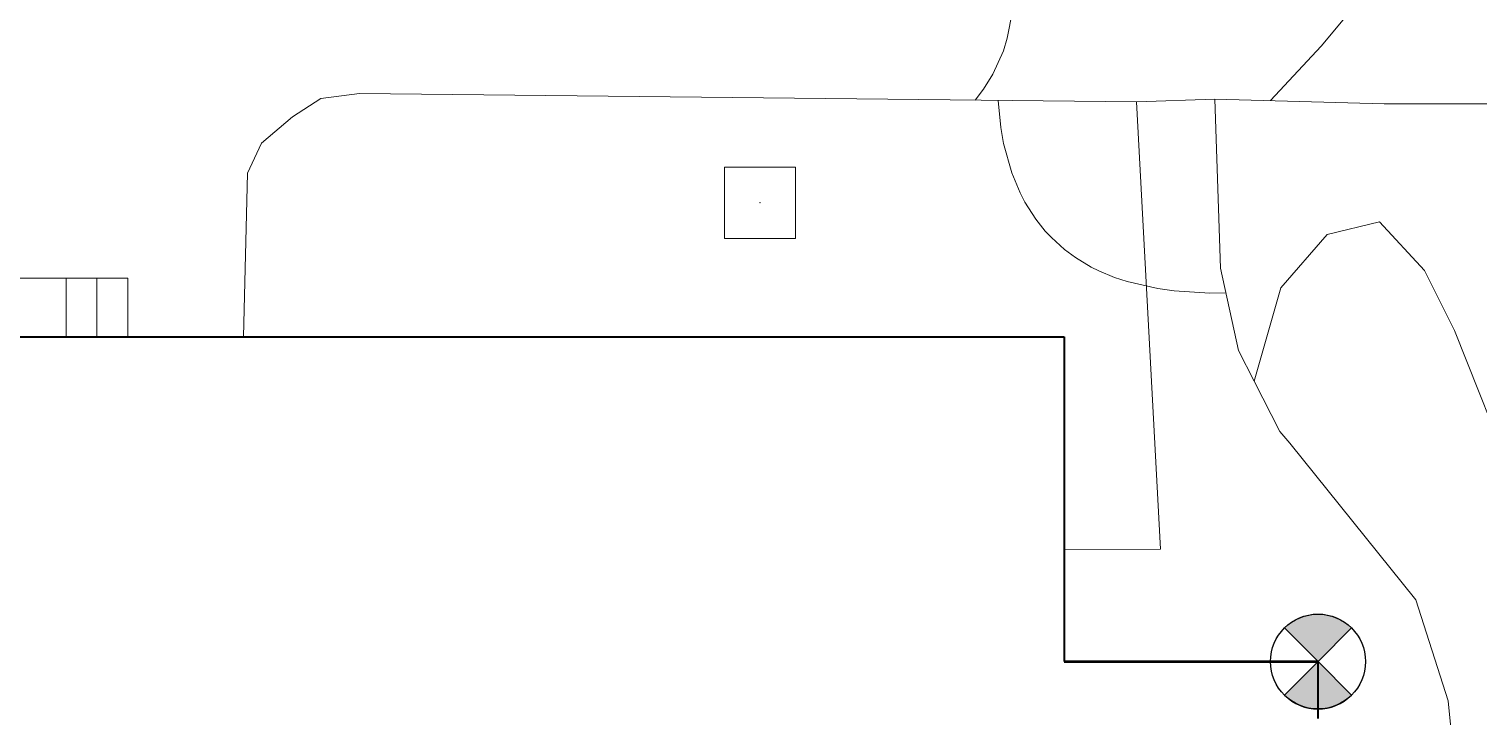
# Model space of a CAD drawing. Extents: x 1000 to 4000, y -5000 to -1000.
# Drawn here: x 1532.9 to 1594, y -4293.8 to -4264.8 of the extents above; entities that cross this region are included whole.
import ezdxf

# ---------------------------------------------------------------- set-up
doc = ezdxf.new("R2010")
doc.units = 0
doc.header["$MEASUREMENT"] = 0
for name, color, linetype in [('СЛОЙ_2', 7, 'CONTINUOUS'), ('СЛОЙ_24', 7, 'CONTINUOUS'), ('СЛОЙ_3', 7, 'CONTINUOUS'), ('СЛОЙ_37', 7, 'CONTINUOUS'), ('СЛОЙ_50', 7, 'CONTINUOUS'), ('СЛОЙ_6', 7, 'CONTINUOUS'), ('СЛОЙ_7', 7, 'CONTINUOUS')]:
    doc.layers.add(name, color=color, linetype=linetype)

# ---------------------------------------------------------------- blocks, each defined once
blk = doc.blocks.new('*U107')
at = {"layer": 'СЛОЙ_2', "color": 2, "linetype": 'Continuous'}
for points in [[(-1.414, -1.414), (-1.663, 1.112), (-1.414, 1.415)], [(-1.414, -1.414), (-1.414, 1.415), (-1.414, -1.414)], [(-1.848, -0.765), (-1.961, 0.391), (-1.848, 0.766)], [(-1.663, -1.111), (-1.848, 0.766), (-1.663, 1.111)], [(-1.848, -0.765), (-1.848, 0.766), (-1.848, -0.765)], [(-1.848, -0.765), (-1.848, 0.766), (-1.848, 0.766)], [(-1.848, -0.765), (-1.848, 0.766), (-1.663, -1.111)], [(-1.663, -1.111), (-1.663, 1.111), (-1.663, 1.112)], [(-1.663, -1.111), (-1.663, 1.112), (-1.414, -1.414)], [(-1.663, -1.111), (-1.663, 1.111), (-1.663, -1.111)], [(-1.961, -0.389), (-2, 0), (-1.961, 0.39)], [(-1.961, -0.39), (-1.961, 0.39), (-1.961, 0.391)], [(-1.961, -0.39), (-1.961, 0.391), (-1.848, -0.765)], [(-1.961, -0.389), (-1.961, 0.39), (-1.961, -0.39)]]:
    blk.add_solid(points, dxfattribs=at)
at = {"layer": 'СЛОЙ_2', "color": 2, "linetype": 'Continuous', "extrusion": (0, 0, -1)}
for points in [[(1.414, -1.414), (1.414, 1.415), (1.414, 1.414)], [(1.414, -1.414), (1.414, 1.414), (0, 0)]]:
    blk.add_solid(points, dxfattribs=at)
blk = doc.blocks.new('*U108')
at = {"layer": 'СЛОЙ_2', "color": 2, "linetype": 'Continuous'}
for points in [[(1.414, -1.414), (0, 0), (1.414, 1.414)], [(1.414, -1.414), (1.414, 1.414), (1.414, 1.414)]]:
    blk.add_solid(points, dxfattribs=at)
at = {"layer": 'СЛОЙ_2', "color": 2, "linetype": 'Continuous', "extrusion": (0, 0, -1)}
for points in [[(-1.414, -1.414), (-1.414, 1.414), (-1.414, -1.414)], [(-1.414, -1.414), (-1.414, 1.414), (-1.638, -1.147)], [(-1.638, -1.147), (-1.414, 1.414), (-1.638, 1.148)], [(-1.638, -1.147), (-1.638, 1.148), (-1.638, -1.147)], [(-1.638, -1.147), (-1.638, 1.148), (-1.638, 1.147)], [(-1.638, -1.147), (-1.638, 1.147), (-1.813, -0.845)], [(-1.813, -0.845), (-1.638, 1.147), (-1.813, 0.846)], [(-1.813, -0.845), (-1.813, 0.846), (-1.813, -0.845)], [(-1.813, -0.845), (-1.813, 0.846), (-1.813, 0.846)], [(-1.813, -0.845), (-1.813, 0.846), (-1.932, -0.517)], [(-1.932, -0.517), (-1.813, 0.846), (-1.932, 0.518)], [(-1.932, -0.517), (-1.932, 0.518), (-1.932, -0.517)], [(-1.932, -0.517), (-1.932, 0.518), (-1.932, 0.518)], [(-1.932, -0.517), (-1.932, 0.518), (-1.992, -0.174)], [(-1.992, -0.174), (-1.932, 0.518), (-1.992, 0.175)], [(-1.992, -0.174), (-1.992, 0.175), (-1.992, 0.175)]]:
    blk.add_solid(points, dxfattribs=at)
blk = doc.blocks.new('11_1')
at = {"layer": 'СЛОЙ_2', "color": 2, "linetype": 'Continuous'}
for p, q in [((-1.414, 1.415), (0, 0)), ((0, 0), (-1.414, 1.415))]:
    blk.add_line(p, q, dxfattribs=at)
for points in [[(-1.414, 1.414, 0.414156), (-1.414, -1.414), (-1.414, -1.414), (0, 0), (-1.414, 1.415)], [(1.414, 1.414, -0.414298), (1.414, -1.414), (1.414, -1.414), (0, 0), (1.414, 1.415)]]:
    blk.add_lwpolyline(points, format="xyb", close=True, dxfattribs=at)
blk.add_circle((0, 0), 2, dxfattribs=at)
for name in ['*U107', '*U108']:
    blk.add_blockref(name, (0, 0), dxfattribs=at)

msp = doc.modelspace()

# ---------------------------------------------------------------- linework, layer by layer
at = {"layer": 'СЛОЙ_24', "color": 253, "linetype": 'Continuous', "lineweight": 0}
msp.add_line((1580.575, -4286.733), (1576.524, -4286.753), dxfattribs=at)
for points in [[(1546.842, -4267.52), (1545.21, -4267.732), (1544.019, -4268.509), (1542.714, -4269.619), (1542.125, -4270.877), (1541.947, -4277.776)], [(1546.842, -4267.52), (1579.573, -4267.871)], [(1579.573, -4267.871), (1582.863, -4267.751)], [(1580.575, -4286.733), (1579.573, -4267.871)], [(1582.863, -4267.751), (1590.006, -4267.951), (1595.704, -4267.951)], [(1582.863, -4267.751), (1583.104, -4274.886), (1583.873, -4278.346), (1584.529, -4279.64)], [(1584.529, -4279.64), (1585.607, -4281.768)], [(1585.607, -4281.768), (1586.028, -4282.259)], [(1586.028, -4282.259), (1591.337, -4288.863), (1592.701, -4293.118), (1593.743, -4303.667), (1593.43, -4321.086), (1591.511, -4332.086), (1593.743, -4333.881)]]:
    msp.add_lwpolyline(points, dxfattribs=at)
at = {"layer": 'СЛОЙ_3', "color": 253, "linetype": 'Continuous', "lineweight": 0}
for p, q in [((1562.21, -4270.626), (1565.21, -4270.625)), ((1562.212, -4273.626), (1562.21, -4270.626)), ((1565.212, -4273.625), (1565.21, -4270.625)), ((1565.212, -4273.625), (1562.212, -4273.626))]:
    msp.add_line(p, q, dxfattribs=at)
msp.add_point((1563.711, -4272.126), dxfattribs=at)
at = {"layer": 'СЛОЙ_37', "color": 253, "linetype": 'Continuous', "lineweight": 0}
msp.add_lwpolyline([(1593.743, -4333.881), (1603.37, -4317.91), (1604.736, -4313.465), (1605.136, -4311.005), (1605.296, -4308.516), (1592.962, -4277.505), (1591.701, -4274.984), (1589.81, -4272.935), (1587.604, -4273.464), (1585.65, -4275.713), (1584.529, -4279.64)], dxfattribs=at)
at = {"layer": 'СЛОЙ_50', "color": 253, "linetype": 'Continuous', "lineweight": 0}
for points in [[(1572.769, -4267.798), (1573.126, -4267.335), (1573.514, -4266.71), (1573.966, -4265.722), (1574.129, -4265.18), (1574.341, -4264.052), (1574.612, -4261.742), (1574.846, -4260.633), (1575.074, -4259.978), (1575.719, -4258.75), (1576.585, -4257.617), (1577.263, -4256.906), (1578.167, -4256.123)], [(1588.906, -4263.652), (1587.352, -4265.519), (1585.217, -4267.817)], [(1583.333, -4275.915), (1582.657, -4275.929), (1581.162, -4275.84), (1580.465, -4275.744), (1579.174, -4275.448), (1578.644, -4275.271), (1577.979, -4274.994), (1577.664, -4274.836), (1577, -4274.438), (1576.541, -4274.099), (1575.983, -4273.593), (1575.726, -4273.317), (1575.332, -4272.822), (1574.871, -4272.096), (1574.669, -4271.704), (1574.321, -4270.863), (1573.973, -4269.623), (1573.849, -4268.952), (1573.738, -4267.808)]]:
    msp.add_lwpolyline(points, dxfattribs=at)
at = {"layer": 'СЛОЙ_6', "color": 253, "linetype": 'Continuous', "lineweight": 50}
msp.add_line((1576.524, -4291.463), (1587.216, -4291.463), dxfattribs=at)
at = {"layer": 'СЛОЙ_6', "color": 253, "linetype": 'Continuous', "lineweight": 40}
for points in [[(1526.951, -4277.776), (1535.142, -4277.776)], [(1535.142, -4277.776), (1537.076, -4277.776)], [(1537.076, -4277.776), (1541.947, -4277.776)], [(1541.947, -4277.776), (1542.681, -4277.776)], [(1542.681, -4277.776), (1576.524, -4277.776)], [(1576.524, -4277.776), (1576.524, -4286.753)], [(1576.524, -4286.753), (1576.524, -4291.463)], [(1587.216, -4293.861), (1587.216, -4291.463)]]:
    msp.add_lwpolyline(points, dxfattribs=at)
at = {"layer": 'СЛОЙ_7', "color": 253, "linetype": 'Continuous', "lineweight": 0}
for p, q in [((1534.476, -4275.303), (1526.951, -4275.303)), ((1535.776, -4275.303), (1534.476, -4275.303)), ((1534.476, -4277.776), (1534.476, -4275.303)), ((1535.776, -4277.776), (1535.776, -4275.303)), ((1537.076, -4275.303), (1535.776, -4275.303)), ((1537.076, -4277.776), (1537.076, -4275.303))]:
    msp.add_line(p, q, dxfattribs=at)

# ---------------------------------------------------------------- block references
at = {"layer": 'СЛОЙ_2', "color": 253, "linetype": 'Continuous', "lineweight": 0, "rotation": 90}
msp.add_blockref('11_1', (1587.216, -4291.463), dxfattribs=at)

doc.saveas('drawing.dxf')
